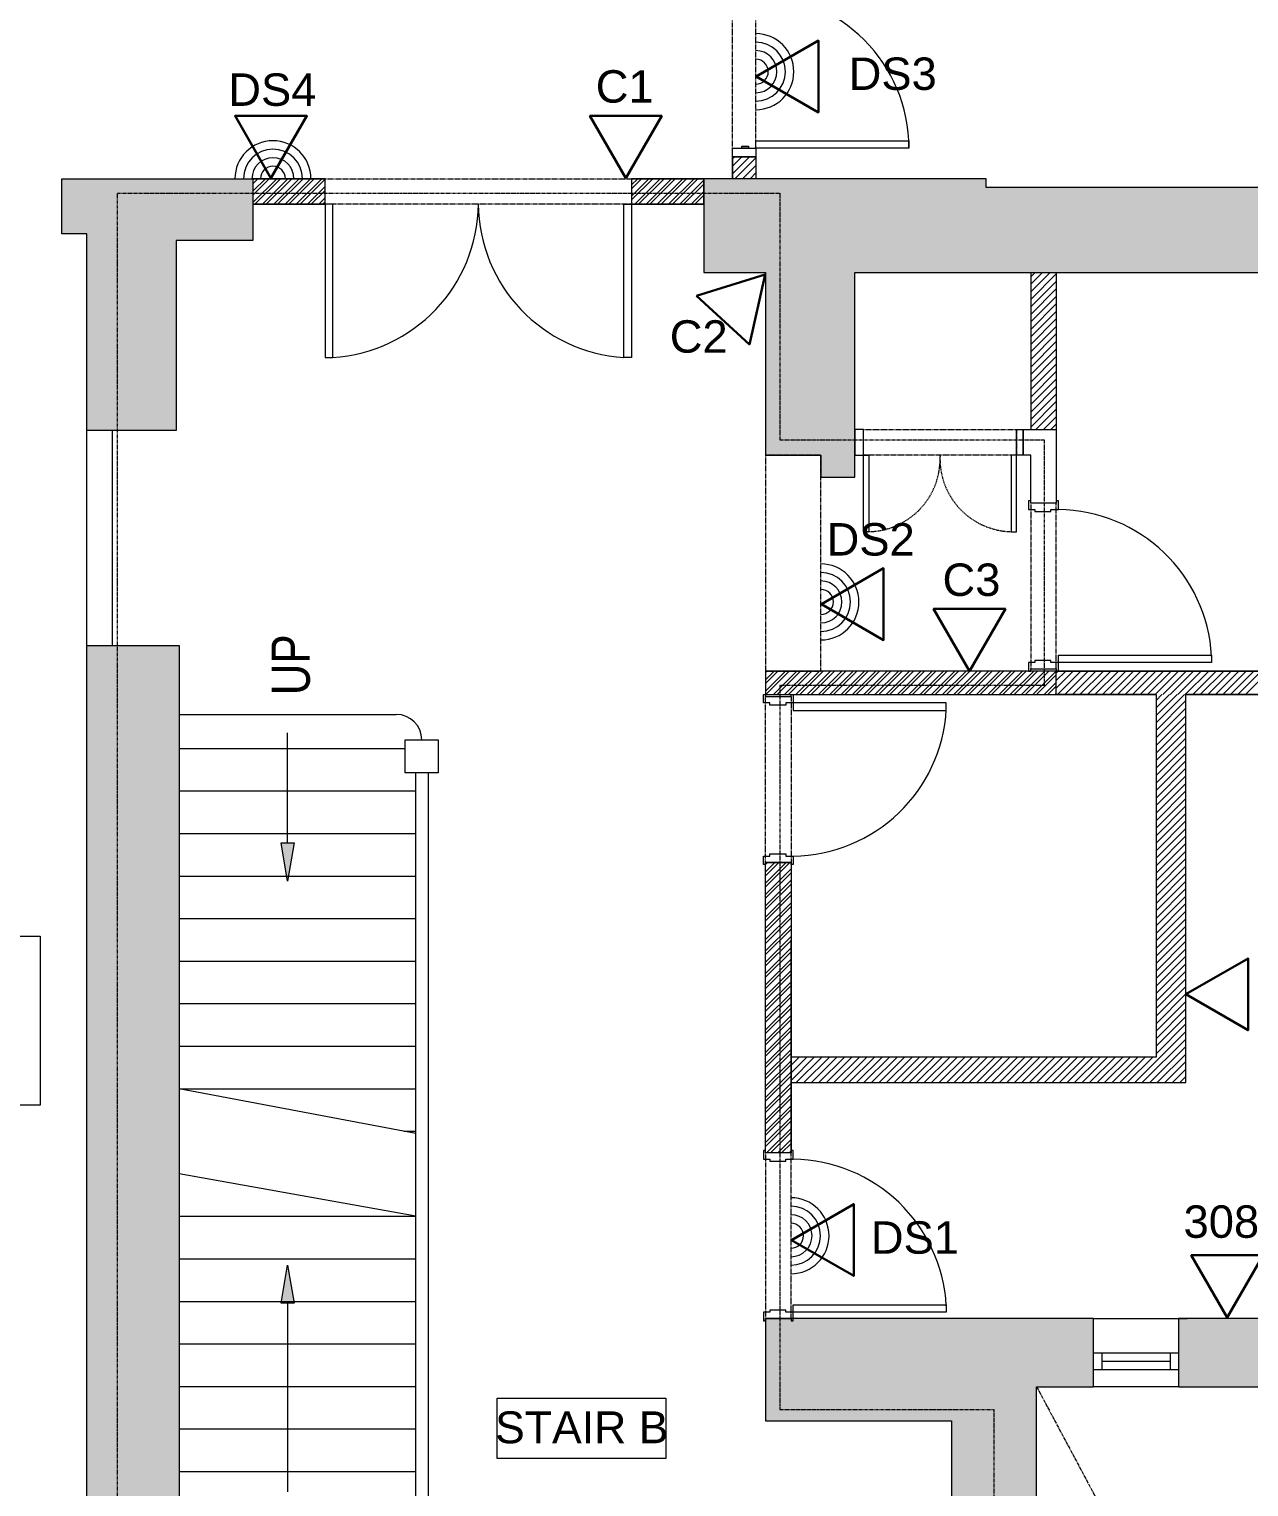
# Model space of a CAD drawing. Header units: inches. Extents: x 891 to 14187, y -1169 to 3232.
# Drawn here: x 12155.4 to 12442.1, y 2496.8 to 2839.5 of the extents above; entities that cross this region are included whole.
import ezdxf

# ---------------------------------------------------------------- set-up
doc = ezdxf.new("R2010")
doc.units = ezdxf.units.IN
doc.header["$MEASUREMENT"] = 0
for name, pattern in [('IMPORT-IMPORT-CENTER2', [1.125, 0.75, -0.125, 0.125, -0.125]), ('IMPORT-IMPORT-HIDDEN2', [0.1875, 0.125, -0.0625]), ('IMPORT-IMPORT-PHANTOM2', [1.25, 0.625, -0.125, 0.125, -0.125, 0.125, -0.125])]:
    doc.linetypes.add(name, pattern=pattern)
for name, color, linetype, lineweight in [('_OPTEC_LAYER', 1, 'Continuous', 30), ('A-ANNO-RM TAG', 7, 'Continuous', 9), ('A-DOOR', 7, 'Continuous', 9), ('A-DOOR-HEAD', 7, 'IMPORT-IMPORT-HIDDEN2', 9), ('A-DOOR-JAMB', 7, 'Continuous', 9), ('A-Grid', 7, 'IMPORT-IMPORT-CENTER2', 9), ('A-Hatch', 7, 'Continuous', 9), ('A-HATCH-1HR', 7, 'Continuous', 9), ('A-HATCH-2 HR', 7, 'Continuous', 9), ('A-RECTORY - NIC', 7, 'Continuous', 9), ('A-STAIR-EX_G', 7, 'Continuous', 9), ('A-STAIR-TAG', 7, 'Continuous', 9), ('A-WALL-INT NEW', 7, 'Continuous', 9), ('EX-EXT-CORE', 7, 'Continuous', 9), ('EX-Windows', 7, 'Continuous', 9), ('MUC-LOW_WALL', 7, 'Continuous', 9), ('SPEAKER', 10, 'Continuous', 20), ('WALL TYPE', 7, 'IMPORT-IMPORT-PHANTOM2', 9)]:
    doc.layers.add(name, color=color, linetype=linetype, lineweight=lineweight)
doc.styles.add('Arial', font='arial.ttf', dxfattribs={"height": 7.623})
doc.styles.add('Arial Narrow_1', font='ARIALN.TTF', dxfattribs={"height": 6.042903})

msp = doc.modelspace()

# ---------------------------------------------------------------- hatches: boundary and pattern name
at = {"layer": 'A-Hatch'}
for points in [[(12349.52, 2734.16), (12349.52, 2782.31), (12633.05, 2782.31), (12633.05, 2768.9), (12666.46, 2768.9), (12666.46, 2840.58), (12644.84, 2840.58), (12644.84, 2802.31), (12380.38, 2802.31), (12380.38, 2804.36), (12313.99, 2804.36), (12313.99, 2782.31), (12328.49, 2782.31), (12328.49, 2739.37), (12341.52, 2739.37), (12341.52, 2734.16)], [(12425.58, 2520.35), (12450.81, 2520.35), (12450.81, 2536.35), (12425.58, 2536.35)]]:
    msp.add_hatch(color=9, dxfattribs=at).paths.add_polyline_path(points)
h = msp.add_hatch(color=9, dxfattribs=at)
h.paths.add_polyline_path([(12168.99, 2399.5), (12190.66, 2399.5), (12190.66, 2694.62), (12168.99, 2694.62)])
h.paths.add_polyline_path([(12168.99, 2745.15), (12189.99, 2745.15), (12189.99, 2789.86), (12207.99, 2789.86), (12207.99, 2804.36), (12163.08, 2804.36), (12163.08, 2791.4), (12168.99, 2791.4)])
h = msp.add_hatch(color=9, dxfattribs=at)
h.paths.add_polyline_path([(12372.22, 2317.13), (12392.22, 2317.13), (12392.22, 2342.69), (12372.22, 2342.69), (12372.22, 2339.68), (12360.22, 2339.68), (12360.22, 2319.68), (12372.22, 2319.68)])
h.paths.add_polyline_path([(12372.22, 2374.69), (12392.22, 2374.69), (12392.22, 2401.69), (12372.22, 2401.69), (12372.22, 2397.69), (12360.22, 2397.69), (12360.22, 2377.69), (12372.22, 2377.69)])
h.paths.add_polyline_path([(12392.22, 2432.57), (12392.22, 2459.21), (12372.22, 2459.21), (12372.22, 2432.57)])
h.paths.add_polyline_path([(12372.22, 2491.21), (12392.22, 2491.21), (12392.22, 2520.35), (12405.58, 2520.35), (12405.58, 2536.35), (12328.49, 2536.35), (12328.49, 2512.35), (12372.22, 2512.35)])
at = {"layer": 'A-RECTORY - NIC'}
for points in [[(12216.18, 2639.23), (12217.68, 2648.23), (12214.68, 2648.23)], [(12214.68, 2539.96), (12217.68, 2539.96), (12216.18, 2548.96)]]:
    msp.add_hatch(color=8, dxfattribs=at).paths.add_polyline_path(points)

# ---------------------------------------------------------------- linework, layer by layer
at = {"layer": '_OPTEC_LAYER', "color": 1, "lineweight": 30}
for points in [[(12326.31, 2828.39), (12340.93, 2819.95), (12340.93, 2836.83)], [(12212.25, 2804.51), (12220.69, 2819.13), (12203.81, 2819.13)], [(12295.66, 2804.51), (12304.1, 2819.13), (12287.22, 2819.13)], [(12312.3, 2776.85), (12324.7, 2765.39), (12328.43, 2781.86)], [(12341.63, 2704.32), (12356.25, 2695.88), (12356.25, 2712.76)], [(12376.46, 2688.58), (12384.9, 2703.2), (12368.02, 2703.2)], [(12427.3, 2612.62), (12441.92, 2604.17), (12441.92, 2621.06)], [(12334.6, 2554.84), (12349.22, 2546.4), (12349.22, 2563.28)], [(12437.02, 2536.62), (12445.46, 2551.24), (12428.58, 2551.24)]]:
    msp.add_lwpolyline(points, close=True, dxfattribs=at)
at = {"layer": 'A-ANNO-RM TAG', "color": 8, "flags": 128}
msp.add_lwpolyline([(12143.81, 2586.56), (12143.81, 2626.24), (12158.03, 2626.24), (12158.03, 2586.56)], close=True, dxfattribs=at)
at = {"layer": 'A-DOOR', "color": 8}
for p, q in [((12224.99, 2798.36), (12224.99, 2762.36)), ((12226.76, 2798.36), (12224.99, 2798.36)), ((12226.76, 2762.36), (12226.76, 2798.36)), ((12295.23, 2762.36), (12295.23, 2798.36)), ((12295.23, 2798.36), (12296.99, 2798.36)), ((12296.99, 2798.36), (12296.99, 2762.36)), ((12224.99, 2762.36), (12226.76, 2762.36)), ((12296.99, 2762.36), (12295.23, 2762.36))]:
    msp.add_line(p, q, dxfattribs=at)
for points in [[(12326.22, 2811.53), (12326.22, 2813.28), (12362.22, 2813.28), (12362.22, 2811.53)], [(12397.34, 2728.6), (12396.84, 2728.6), (12396.84, 2728.1), (12390.84, 2728.1), (12390.84, 2728.6), (12390.34, 2728.6), (12390.34, 2726.6), (12391.84, 2726.6), (12391.84, 2726.09), (12395.59, 2726.09), (12395.59, 2726.6), (12397.34, 2726.6)], [(12390.84, 2689.1), (12396.84, 2689.1), (12396.84, 2688.6), (12397.34, 2688.6), (12397.34, 2690.6), (12395.59, 2690.6), (12395.59, 2691.1), (12391.84, 2691.1), (12391.84, 2690.6), (12390.34, 2690.6), (12390.34, 2688.6), (12390.84, 2688.6)], [(12397.34, 2692.35), (12433.34, 2692.35), (12433.34, 2690.6), (12397.34, 2690.6)], [(12334.99, 2575.85), (12334.49, 2575.85), (12334.49, 2575.35), (12328.49, 2575.35), (12328.49, 2575.85), (12327.99, 2575.85), (12327.99, 2573.85), (12329.49, 2573.85), (12329.49, 2573.34), (12333.24, 2573.34), (12333.24, 2573.85), (12334.99, 2573.85)], [(12334.99, 2539.6), (12370.99, 2539.6), (12370.99, 2537.85), (12334.99, 2537.85)], [(12328.49, 2536.35), (12334.49, 2536.35), (12334.49, 2535.85), (12334.99, 2535.85), (12334.99, 2537.85), (12333.24, 2537.85), (12333.24, 2538.35), (12329.49, 2538.35), (12329.49, 2537.85), (12327.99, 2537.85), (12327.99, 2535.85), (12328.49, 2535.85)]]:
    msp.add_lwpolyline(points, close=True, dxfattribs=at)
at = {"layer": 'A-DOOR', "color": 8, "flags": 128}
for points in [[(12351.52, 2745.37), (12349.52, 2745.37), (12349.52, 2739.37), (12351.52, 2739.37)], [(12387.52, 2745.37), (12389.02, 2745.37), (12389.02, 2739.37), (12387.52, 2739.37)], [(12351.52, 2721.37), (12351.52, 2739.37), (12352.77, 2739.37), (12352.77, 2721.37)], [(12387.52, 2721.37), (12387.52, 2739.37), (12386.27, 2739.37), (12386.27, 2721.37)], [(12328.49, 2682.6), (12334.49, 2682.6), (12334.49, 2683.1), (12334.99, 2683.1), (12334.99, 2681.1), (12333.24, 2681.1), (12333.24, 2680.59), (12329.49, 2680.59), (12329.49, 2681.1), (12327.99, 2681.1), (12327.99, 2683.1), (12328.49, 2683.1)], [(12334.99, 2679.35), (12370.99, 2679.35), (12370.99, 2681.1), (12334.99, 2681.1)], [(12334.99, 2643.1), (12334.49, 2643.1), (12334.49, 2643.6), (12328.49, 2643.6), (12328.49, 2643.1), (12327.99, 2643.1), (12327.99, 2645.1), (12329.49, 2645.1), (12329.49, 2645.6), (12333.24, 2645.6), (12333.24, 2645.1), (12334.99, 2645.1)]]:
    msp.add_lwpolyline(points, close=True, dxfattribs=at)
at = {"layer": 'A-DOOR', "color": 55, "lineweight": 13}
for points in [[(12397.34, 2692.35), (12433.34, 2692.35), (12433.34, 2690.6), (12397.34, 2690.6)], [(12334.99, 2539.6), (12370.99, 2539.6), (12370.99, 2537.85), (12334.99, 2537.85)]]:
    msp.add_lwpolyline(points, close=True, dxfattribs=at)
at = {"layer": 'A-DOOR', "color": 55, "lineweight": 13, "flags": 128}
msp.add_lwpolyline([(12334.99, 2679.35), (12370.99, 2679.35), (12370.99, 2681.1), (12334.99, 2681.1)], close=True, dxfattribs=at)
at = {"layer": 'A-DOOR', "color": 8}
for centre, radius, start, end in [((12326.22, 2811.53), 36, 0, 90), ((12224.62, 2798.68), 36.38, 273.3701, 359.5068), ((12297.37, 2798.68), 36.38, 180.4932, 266.6299), ((12396.9, 2690.1), 36.5, 3.1299, 89.2953), ((12334.54, 2681.59), 36.5, 270.7047, 356.8701), ((12334.54, 2537.35), 36.5, 3.1299, 89.2953)]:
    msp.add_arc(centre, radius, start, end, dxfattribs=at)
at = {"layer": 'A-DOOR', "color": 8, "linetype": 'IMPORT-IMPORT-HIDDEN2'}
for centre, start, end in [((12352.4, 2738.51), 271.2388, 2.8814), ((12386.64, 2738.51), 177.1186, 268.7612)]:
    msp.add_arc(centre, 17.14, start, end, dxfattribs=at)
at = {"layer": 'A-DOOR-HEAD', "color": 8}
for p, q in [((12320.72, 2811.53), (12320.72, 2847.53)), ((12326.22, 2811.53), (12326.22, 2847.53)), ((12224.99, 2804.36), (12296.99, 2804.36)), ((12224.99, 2798.36), (12224.99, 2804.36)), ((12296.99, 2804.36), (12296.99, 2798.36)), ((12296.99, 2798.36), (12224.99, 2798.36)), ((12341.52, 2739.37), (12328.49, 2739.37)), ((12328.49, 2739.37), (12328.49, 2688.6)), ((12341.52, 2688.6), (12341.52, 2739.37)), ((12328.49, 2688.6), (12341.52, 2688.6))]:
    msp.add_line(p, q, dxfattribs=at)
at = {"layer": 'A-DOOR-HEAD', "color": 8, "flags": 128}
for points in [[(12351.52, 2745.37), (12387.52, 2745.37), (12387.52, 2739.37), (12351.52, 2739.37)], [(12328.49, 2643.6), (12328.49, 2682.6), (12334.49, 2682.6), (12334.49, 2643.6)]]:
    msp.add_lwpolyline(points, close=True, dxfattribs=at)
at = {"layer": 'A-DOOR-HEAD', "color": 8}
for points in [[(12390.84, 2728.1), (12390.84, 2689.1), (12396.84, 2689.1), (12396.84, 2728.1)], [(12328.49, 2575.35), (12328.49, 2536.35), (12334.49, 2536.35), (12334.49, 2575.35)]]:
    msp.add_lwpolyline(points, close=True, dxfattribs=at)
at = {"layer": 'A-DOOR-JAMB', "color": 8}
msp.add_lwpolyline([(12320.72, 2809.53), (12320.72, 2811.53), (12326.22, 2811.53), (12326.22, 2809.53), (12320.72, 2809.53), (12326.22, 2809.53)], dxfattribs=at)
msp.add_lwpolyline([(12322.97, 2811.53), (12322.97, 2812.03), (12324.47, 2812.03), (12324.47, 2811.53)], close=True, dxfattribs=at)
at = {"layer": 'A-Grid', "color": 8}
msp.add_line((12392.22, 2520.35), (12498.02, 2322.11), dxfattribs=at)
at = {"layer": 'A-HATCH-1HR', "color": 8}
for p, q in [((12320.72, 2809.07), (12321.19, 2809.53)), ((12320.72, 2807.3), (12322.96, 2809.53)), ((12320.72, 2805.53), (12324.72, 2809.53)), ((12321.32, 2804.36), (12326.22, 2809.27)), ((12323.09, 2804.36), (12326.22, 2807.5)), ((12324.86, 2804.36), (12326.22, 2805.73)), ((12390.84, 2781.31), (12391.85, 2782.31)), ((12390.84, 2779.54), (12393.62, 2782.31)), ((12390.84, 2777.77), (12395.39, 2782.31)), ((12390.84, 2776), (12396.84, 2782)), ((12390.84, 2774.23), (12396.84, 2780.23)), ((12390.84, 2772.47), (12396.84, 2778.47)), ((12390.84, 2770.7), (12396.84, 2776.7)), ((12390.84, 2768.93), (12396.84, 2774.93)), ((12390.84, 2767.16), (12396.84, 2773.16)), ((12390.84, 2765.4), (12396.84, 2771.4)), ((12390.84, 2763.63), (12396.84, 2769.63)), ((12390.84, 2761.86), (12396.84, 2767.86)), ((12390.84, 2760.09), (12396.84, 2766.09)), ((12390.84, 2758.32), (12396.84, 2764.32)), ((12390.84, 2756.56), (12396.84, 2762.56)), ((12390.84, 2754.79), (12396.84, 2760.79)), ((12390.84, 2753.02), (12396.84, 2759.02)), ((12390.84, 2751.25), (12396.84, 2757.25)), ((12390.84, 2749.49), (12396.84, 2755.49)), ((12390.84, 2747.72), (12396.84, 2753.72)), ((12390.84, 2745.95), (12396.84, 2751.95)), ((12392.04, 2745.37), (12396.84, 2750.18)), ((12393.8, 2745.37), (12396.84, 2748.41)), ((12395.57, 2745.37), (12396.84, 2746.65)), ((12396.84, 2688.14), (12397.3, 2688.6)), ((12396.84, 2686.37), (12399.07, 2688.6)), ((12396.84, 2684.6), (12400.84, 2688.6)), ((12397.11, 2683.1), (12402.61, 2688.6)), ((12398.87, 2683.1), (12404.37, 2688.6)), ((12400.64, 2683.1), (12406.14, 2688.6)), ((12402.41, 2683.1), (12407.91, 2688.6)), ((12404.18, 2683.1), (12409.68, 2688.6)), ((12405.94, 2683.1), (12411.44, 2688.6)), ((12407.71, 2683.1), (12413.21, 2688.6)), ((12409.48, 2683.1), (12414.98, 2688.6)), ((12411.25, 2683.1), (12416.75, 2688.6)), ((12413.02, 2683.1), (12418.52, 2688.6)), ((12414.78, 2683.1), (12420.28, 2688.6)), ((12416.55, 2683.1), (12422.05, 2688.6)), ((12418.32, 2683.1), (12423.82, 2688.6)), ((12420.09, 2683.1), (12425.59, 2688.6)), ((12421.85, 2683.1), (12427.35, 2688.6)), ((12423.62, 2683.1), (12429.12, 2688.6)), ((12425.39, 2683.1), (12430.89, 2688.6)), ((12427.16, 2683.1), (12432.66, 2688.6)), ((12428.93, 2683.1), (12434.43, 2688.6)), ((12430.69, 2683.1), (12436.19, 2688.6)), ((12432.46, 2683.1), (12437.96, 2688.6)), ((12434.23, 2683.1), (12439.73, 2688.6)), ((12436, 2683.1), (12441.5, 2688.6)), ((12437.76, 2683.1), (12443.26, 2688.6)), ((12439.53, 2683.1), (12445.03, 2688.6)), ((12441.3, 2683.1), (12446.8, 2688.6)), ((12420.3, 2681.72), (12421.68, 2683.1)), ((12420.3, 2679.95), (12423.45, 2683.1)), ((12420.3, 2678.18), (12425.22, 2683.1)), ((12420.3, 2676.41), (12426.98, 2683.1)), ((12420.3, 2674.65), (12427.3, 2681.65)), ((12420.3, 2672.88), (12427.3, 2679.88)), ((12420.3, 2671.11), (12427.3, 2678.11)), ((12420.3, 2669.34), (12427.3, 2676.34)), ((12420.3, 2667.57), (12427.3, 2674.57)), ((12420.3, 2665.81), (12427.3, 2672.81)), ((12420.3, 2664.04), (12427.3, 2671.04)), ((12420.3, 2662.27), (12427.3, 2669.27)), ((12420.3, 2660.5), (12427.3, 2667.5)), ((12420.3, 2658.74), (12427.3, 2665.74)), ((12420.3, 2656.97), (12427.3, 2663.97)), ((12420.3, 2655.2), (12427.3, 2662.2)), ((12420.3, 2653.43), (12427.3, 2660.43)), ((12420.3, 2651.66), (12427.3, 2658.66)), ((12420.3, 2649.9), (12427.3, 2656.9)), ((12420.3, 2648.13), (12427.3, 2655.13)), ((12420.3, 2646.36), (12427.3, 2653.36)), ((12420.3, 2644.59), (12427.3, 2651.59)), ((12420.3, 2642.83), (12427.3, 2649.83)), ((12420.3, 2641.06), (12427.3, 2648.06)), ((12420.3, 2639.29), (12427.3, 2646.29)), ((12420.3, 2637.52), (12427.3, 2644.52)), ((12420.3, 2635.75), (12427.3, 2642.75)), ((12420.3, 2633.99), (12427.3, 2640.99)), ((12420.3, 2632.22), (12427.3, 2639.22)), ((12420.3, 2630.45), (12427.3, 2637.45)), ((12420.3, 2628.68), (12427.3, 2635.68)), ((12420.3, 2626.92), (12427.3, 2633.92)), ((12420.3, 2625.15), (12427.3, 2632.15)), ((12420.3, 2623.38), (12427.3, 2630.38)), ((12420.3, 2621.61), (12427.3, 2628.61)), ((12420.3, 2619.84), (12427.3, 2626.84)), ((12420.3, 2618.08), (12427.3, 2625.08)), ((12420.3, 2616.31), (12427.3, 2623.31)), ((12420.3, 2614.54), (12427.3, 2621.54)), ((12420.3, 2612.77), (12427.3, 2619.77)), ((12420.3, 2611.01), (12427.3, 2618.01)), ((12420.3, 2609.24), (12427.3, 2616.24)), ((12420.3, 2607.47), (12427.3, 2614.47)), ((12420.3, 2605.7), (12427.3, 2612.7)), ((12420.3, 2603.93), (12427.3, 2610.93)), ((12420.3, 2602.17), (12427.3, 2609.17)), ((12420.3, 2600.4), (12427.3, 2607.4)), ((12420.3, 2598.63), (12427.3, 2605.63)), ((12415.28, 2591.85), (12427.3, 2603.86)), ((12417.05, 2591.85), (12427.3, 2602.1)), ((12334.49, 2597.68), (12334.66, 2597.85)), ((12334.49, 2595.91), (12336.43, 2597.85)), ((12334.49, 2594.14), (12338.2, 2597.85)), ((12334.49, 2592.37), (12339.97, 2597.85)), ((12335.73, 2591.85), (12341.73, 2597.85)), ((12337.5, 2591.85), (12343.5, 2597.85)), ((12339.27, 2591.85), (12345.27, 2597.85)), ((12341.04, 2591.85), (12347.04, 2597.85)), ((12342.81, 2591.85), (12348.81, 2597.85)), ((12344.57, 2591.85), (12350.57, 2597.85)), ((12346.34, 2591.85), (12352.34, 2597.85)), ((12348.11, 2591.85), (12354.11, 2597.85)), ((12349.88, 2591.85), (12355.88, 2597.85)), ((12351.64, 2591.85), (12357.64, 2597.85)), ((12353.41, 2591.85), (12359.41, 2597.85)), ((12355.18, 2591.85), (12361.18, 2597.85)), ((12356.95, 2591.85), (12362.95, 2597.85)), ((12358.72, 2591.85), (12364.72, 2597.85)), ((12360.48, 2591.85), (12366.48, 2597.85)), ((12362.25, 2591.85), (12368.25, 2597.85)), ((12364.02, 2591.85), (12370.02, 2597.85)), ((12365.79, 2591.85), (12371.79, 2597.85)), ((12367.55, 2591.85), (12373.55, 2597.85)), ((12369.32, 2591.85), (12375.32, 2597.85)), ((12371.09, 2591.85), (12377.09, 2597.85)), ((12372.86, 2591.85), (12378.86, 2597.85)), ((12374.63, 2591.85), (12380.63, 2597.85)), ((12376.39, 2591.85), (12382.39, 2597.85)), ((12378.16, 2591.85), (12384.16, 2597.85)), ((12379.93, 2591.85), (12385.93, 2597.85)), ((12381.7, 2591.85), (12387.7, 2597.85)), ((12383.46, 2591.85), (12389.46, 2597.85)), ((12385.23, 2591.85), (12391.23, 2597.85)), ((12387, 2591.85), (12393, 2597.85)), ((12388.77, 2591.85), (12394.77, 2597.85)), ((12390.54, 2591.85), (12396.54, 2597.85)), ((12392.3, 2591.85), (12398.3, 2597.85)), ((12394.07, 2591.85), (12400.07, 2597.85)), ((12395.84, 2591.85), (12401.84, 2597.85)), ((12397.61, 2591.85), (12403.61, 2597.85)), ((12399.37, 2591.85), (12405.37, 2597.85)), ((12401.14, 2591.85), (12407.14, 2597.85)), ((12402.91, 2591.85), (12408.91, 2597.85)), ((12404.68, 2591.85), (12410.68, 2597.85)), ((12406.45, 2591.85), (12412.45, 2597.85)), ((12408.21, 2591.85), (12414.21, 2597.85)), ((12409.98, 2591.85), (12415.98, 2597.85)), ((12411.75, 2591.85), (12417.75, 2597.85)), ((12413.52, 2591.85), (12419.52, 2597.85)), ((12418.82, 2591.85), (12427.3, 2600.33)), ((12420.59, 2591.85), (12427.3, 2598.56)), ((12422.36, 2591.85), (12427.3, 2596.79)), ((12424.12, 2591.85), (12427.3, 2595.03)), ((12425.89, 2591.85), (12427.3, 2593.26))]:
    msp.add_line(p, q, dxfattribs=at)
at = {"layer": 'A-HATCH-2 HR', "color": 8}
for p, q in [((12207.99, 2804.06), (12208.3, 2804.36)), ((12207.99, 2801.41), (12210.95, 2804.36)), ((12207.99, 2798.76), (12213.6, 2804.36)), ((12207.99, 2803.18), (12209.18, 2804.36)), ((12207.99, 2800.52), (12211.83, 2804.36)), ((12208.48, 2798.36), (12214.48, 2804.36)), ((12210.25, 2798.36), (12216.25, 2804.36)), ((12211.14, 2798.36), (12217.14, 2804.36)), ((12212.9, 2798.36), (12218.9, 2804.36)), ((12213.79, 2798.36), (12219.79, 2804.36)), ((12215.56, 2798.36), (12221.56, 2804.36)), ((12216.44, 2798.36), (12222.44, 2804.36)), ((12218.21, 2798.36), (12224.21, 2804.36)), ((12219.09, 2798.36), (12224.99, 2804.27)), ((12296.99, 2802.9), (12298.45, 2804.36)), ((12296.99, 2800.25), (12301.1, 2804.36)), ((12296.99, 2802.02), (12299.34, 2804.36)), ((12296.99, 2799.37), (12301.99, 2804.36)), ((12297.76, 2798.36), (12303.76, 2804.36)), ((12298.64, 2798.36), (12304.64, 2804.36)), ((12300.41, 2798.36), (12306.41, 2804.36)), ((12301.29, 2798.36), (12307.29, 2804.36)), ((12303.06, 2798.36), (12309.06, 2804.36)), ((12303.94, 2798.36), (12309.94, 2804.36)), ((12305.71, 2798.36), (12311.71, 2804.36)), ((12306.6, 2798.36), (12312.6, 2804.36)), ((12308.36, 2798.36), (12313.99, 2803.99)), ((12220.86, 2798.36), (12224.99, 2802.5)), ((12221.74, 2798.36), (12224.99, 2801.61)), ((12309.25, 2798.36), (12313.99, 2803.11)), ((12311.01, 2798.36), (12313.99, 2801.34)), ((12311.9, 2798.36), (12313.99, 2800.46)), ((12223.51, 2798.36), (12224.99, 2799.85)), ((12224.39, 2798.36), (12224.99, 2798.96)), ((12313.67, 2798.36), (12313.99, 2798.69)), ((12328.49, 2686.54), (12330.55, 2688.6)), ((12328.49, 2683.89), (12333.2, 2688.6)), ((12328.49, 2688.31), (12328.78, 2688.6)), ((12328.49, 2685.66), (12331.43, 2688.6)), ((12328.58, 2683.1), (12334.08, 2688.6)), ((12330.35, 2683.1), (12335.85, 2688.6)), ((12331.24, 2683.1), (12336.74, 2688.6)), ((12333, 2683.1), (12338.5, 2688.6)), ((12333.89, 2683.1), (12339.39, 2688.6)), ((12335.66, 2683.1), (12341.16, 2688.6)), ((12336.54, 2683.1), (12342.04, 2688.6)), ((12338.31, 2683.1), (12343.81, 2688.6)), ((12339.19, 2683.1), (12344.69, 2688.6)), ((12340.96, 2683.1), (12346.46, 2688.6)), ((12341.84, 2683.1), (12347.34, 2688.6)), ((12343.61, 2683.1), (12349.11, 2688.6)), ((12344.49, 2683.1), (12349.99, 2688.6)), ((12346.26, 2683.1), (12351.76, 2688.6)), ((12347.15, 2683.1), (12352.65, 2688.6)), ((12348.91, 2683.1), (12354.41, 2688.6)), ((12349.8, 2683.1), (12355.3, 2688.6)), ((12351.57, 2683.1), (12357.07, 2688.6)), ((12352.45, 2683.1), (12357.95, 2688.6)), ((12354.22, 2683.1), (12359.72, 2688.6)), ((12355.1, 2683.1), (12360.6, 2688.6)), ((12356.87, 2683.1), (12362.37, 2688.6)), ((12357.75, 2683.1), (12363.25, 2688.6)), ((12359.52, 2683.1), (12365.02, 2688.6)), ((12360.4, 2683.1), (12365.9, 2688.6)), ((12362.17, 2683.1), (12367.67, 2688.6)), ((12363.06, 2683.1), (12368.56, 2688.6)), ((12364.82, 2683.1), (12370.32, 2688.6)), ((12365.71, 2683.1), (12371.21, 2688.6)), ((12367.48, 2683.1), (12372.98, 2688.6)), ((12368.36, 2683.1), (12373.86, 2688.6)), ((12370.13, 2683.1), (12375.63, 2688.6)), ((12371.01, 2683.1), (12376.51, 2688.6)), ((12372.78, 2683.1), (12378.28, 2688.6)), ((12373.66, 2683.1), (12379.16, 2688.6)), ((12375.43, 2683.1), (12380.93, 2688.6)), ((12376.31, 2683.1), (12381.81, 2688.6)), ((12378.08, 2683.1), (12383.58, 2688.6)), ((12378.97, 2683.1), (12384.47, 2688.6)), ((12380.73, 2683.1), (12386.23, 2688.6)), ((12381.62, 2683.1), (12387.12, 2688.6)), ((12383.39, 2683.1), (12388.89, 2688.6)), ((12384.27, 2683.1), (12389.77, 2688.6)), ((12386.04, 2683.1), (12391.54, 2688.6)), ((12386.92, 2683.1), (12392.42, 2688.6)), ((12388.69, 2683.1), (12394.19, 2688.6)), ((12389.57, 2683.1), (12395.07, 2688.6)), ((12391.34, 2683.1), (12396.84, 2688.6)), ((12392.22, 2683.1), (12396.84, 2687.72)), ((12393.99, 2683.1), (12396.84, 2685.95)), ((12394.88, 2683.1), (12396.84, 2685.06)), ((12396.64, 2683.1), (12396.84, 2683.3)), ((12328.49, 2641.38), (12330.71, 2643.6)), ((12328.49, 2638.73), (12333.36, 2643.6)), ((12328.49, 2643.15), (12328.94, 2643.6)), ((12328.49, 2640.49), (12331.59, 2643.6)), ((12328.49, 2637.84), (12334.25, 2643.6)), ((12328.49, 2636.08), (12334.49, 2642.08)), ((12328.49, 2635.19), (12334.49, 2641.19)), ((12328.49, 2633.42), (12334.49, 2639.42)), ((12328.49, 2632.54), (12334.49, 2638.54)), ((12328.49, 2630.77), (12334.49, 2636.77)), ((12328.49, 2629.89), (12334.49, 2635.89)), ((12328.49, 2628.12), (12334.49, 2634.12)), ((12328.49, 2627.24), (12334.49, 2633.24)), ((12328.49, 2625.47), (12334.49, 2631.47)), ((12328.49, 2624.58), (12334.49, 2630.58)), ((12328.49, 2622.82), (12334.49, 2628.82)), ((12328.49, 2621.93), (12334.49, 2627.93)), ((12328.49, 2620.17), (12334.49, 2626.17)), ((12328.49, 2619.28), (12334.49, 2625.28)), ((12328.49, 2617.51), (12334.49, 2623.51)), ((12328.49, 2616.63), (12334.49, 2622.63)), ((12328.49, 2614.86), (12334.49, 2620.86)), ((12328.49, 2613.98), (12334.49, 2619.98)), ((12328.49, 2612.21), (12334.49, 2618.21)), ((12328.49, 2611.33), (12334.49, 2617.33)), ((12328.49, 2609.56), (12334.49, 2615.56)), ((12328.49, 2608.67), (12334.49, 2614.67)), ((12328.49, 2606.91), (12334.49, 2612.91)), ((12328.49, 2606.02), (12334.49, 2612.02)), ((12328.49, 2604.26), (12334.49, 2610.26)), ((12328.49, 2603.37), (12334.49, 2609.37)), ((12328.49, 2601.6), (12334.49, 2607.6)), ((12328.49, 2600.72), (12334.49, 2606.72)), ((12328.49, 2598.95), (12334.49, 2604.95)), ((12328.49, 2598.07), (12334.49, 2604.07)), ((12328.49, 2596.3), (12334.49, 2602.3)), ((12328.49, 2595.42), (12334.49, 2601.42)), ((12328.49, 2593.65), (12334.49, 2599.65)), ((12328.49, 2592.76), (12334.49, 2598.76)), ((12328.49, 2591), (12334.49, 2597)), ((12328.49, 2590.11), (12334.49, 2596.11)), ((12328.49, 2588.35), (12334.49, 2594.35)), ((12328.49, 2587.46), (12334.49, 2593.46)), ((12328.49, 2585.69), (12334.49, 2591.69)), ((12328.49, 2584.81), (12334.49, 2590.81)), ((12328.49, 2583.04), (12334.49, 2589.04)), ((12328.49, 2582.16), (12334.49, 2588.16)), ((12328.49, 2580.39), (12334.49, 2586.39)), ((12328.49, 2579.51), (12334.49, 2585.51)), ((12328.49, 2577.74), (12334.49, 2583.74)), ((12328.49, 2576.85), (12334.49, 2582.85)), ((12328.75, 2575.35), (12334.49, 2581.09)), ((12329.64, 2575.35), (12334.49, 2580.2)), ((12331.4, 2575.35), (12334.49, 2578.44)), ((12332.29, 2575.35), (12334.49, 2577.55)), ((12334.06, 2575.35), (12334.49, 2575.78))]:
    msp.add_line(p, q, dxfattribs=at)
at = {"layer": 'A-RECTORY - NIC', "color": 8}
for p, q in [((12216.18, 2665.11), (12216.18, 2674.11)), ((12216.18, 2648.23), (12216.18, 2665.11)), ((12216.18, 2639.23), (12214.68, 2648.23)), ((12214.68, 2648.23), (12217.68, 2648.23)), ((12217.68, 2648.23), (12216.18, 2639.23)), ((12214.68, 2539.96), (12216.18, 2548.96)), ((12216.18, 2548.96), (12217.68, 2539.96)), ((12217.68, 2539.96), (12214.68, 2539.96)), ((12216.18, 2539.96), (12216.18, 2504.6)), ((12216.18, 2504.6), (12216.18, 2495.6))]:
    msp.add_line(p, q, dxfattribs=at)
at = {"layer": 'A-STAIR-EX_G', "color": 8}
for p, q in [((12190.66, 2678.42), (12241.7, 2678.42)), ((12190.66, 2670.42), (12243.82, 2670.42)), ((12243.82, 2672.42), (12251.58, 2672.42)), ((12243.82, 2664.66), (12243.82, 2672.42)), ((12251.58, 2672.42), (12251.58, 2664.66)), ((12251.58, 2664.66), (12243.82, 2664.66)), ((12246.31, 2490.42), (12246.31, 2664.66)), ((12249.31, 2490.42), (12249.31, 2664.66)), ((12190.66, 2660.42), (12246.31, 2660.42)), ((12190.66, 2650.42), (12246.31, 2650.42)), ((12190.66, 2640.42), (12246.31, 2640.42)), ((12190.66, 2630.42), (12246.31, 2630.42)), ((12190.66, 2620.42), (12246.31, 2620.42)), ((12190.66, 2610.42), (12246.31, 2610.42)), ((12190.66, 2600.42), (12246.31, 2600.42)), ((12246.31, 2579.88), (12190.66, 2590.42)), ((12190.66, 2590.42), (12246.31, 2590.42)), ((12243.47, 2580.42), (12246.31, 2580.42)), ((12246.31, 2560.42), (12190.66, 2570.42)), ((12190.66, 2560.42), (12246.31, 2560.42)), ((12190.66, 2550.42), (12246.31, 2550.42)), ((12190.66, 2540.42), (12246.31, 2540.42)), ((12190.66, 2530.42), (12246.31, 2530.42)), ((12190.66, 2520.42), (12246.31, 2520.42)), ((12190.66, 2510.42), (12246.31, 2510.42)), ((12190.66, 2500.42), (12246.31, 2500.42))]:
    msp.add_line(p, q, dxfattribs=at)
msp.add_arc((12241.7, 2672.42), 6, 0, 90, dxfattribs=at)
at = {"layer": 'A-STAIR-TAG', "color": 8, "flags": 128}
msp.add_lwpolyline([(12265.42, 2517.68), (12305.1, 2517.68), (12305.1, 2503.46), (12265.42, 2503.46)], close=True, dxfattribs=at)
at = {"layer": 'A-WALL-INT NEW', "color": 8}
for p, q in [((12320.72, 2809.53), (12320.72, 2804.36)), ((12320.72, 2804.36), (12320.72, 2809.53)), ((12320.72, 2809.53), (12326.22, 2809.53)), ((12326.22, 2809.53), (12326.22, 2804.36)), ((12326.22, 2809.53), (12326.22, 2804.36)), ((12224.99, 2804.36), (12207.99, 2804.36)), ((12207.99, 2804.36), (12224.99, 2804.36)), ((12207.99, 2804.36), (12207.99, 2798.36)), ((12224.99, 2798.36), (12224.99, 2804.36)), ((12313.99, 2804.36), (12296.99, 2804.36)), ((12296.99, 2804.36), (12313.99, 2804.36)), ((12296.99, 2804.36), (12296.99, 2798.36)), ((12313.99, 2798.36), (12313.99, 2804.36)), ((12326.22, 2804.36), (12320.72, 2804.36)), ((12207.99, 2798.36), (12224.99, 2798.36)), ((12224.99, 2798.36), (12207.99, 2798.36)), ((12296.99, 2798.36), (12313.99, 2798.36)), ((12313.99, 2798.36), (12296.99, 2798.36)), ((12390.84, 2782.31), (12390.84, 2745.37)), ((12396.84, 2782.31), (12396.84, 2728.1)), ((12389.02, 2739.37), (12389.02, 2745.37)), ((12389.02, 2745.37), (12396.84, 2745.37)), ((12390.84, 2739.37), (12389.02, 2739.37)), ((12390.84, 2728.1), (12390.84, 2739.37)), ((12396.84, 2728.1), (12390.84, 2728.1)), ((12644.84, 2688.6), (12328.49, 2688.6)), ((12328.49, 2688.6), (12328.49, 2682.6)), ((12396.84, 2683.1), (12396.84, 2688.6)), ((12396.84, 2688.6), (12644.84, 2688.6)), ((12328.49, 2683.1), (12420.3, 2683.1)), ((12420.3, 2683.1), (12396.84, 2683.1)), ((12420.3, 2683.1), (12420.3, 2597.85)), ((12427.3, 2591.85), (12427.3, 2683.1)), ((12427.3, 2683.1), (12644.84, 2683.1)), ((12644.84, 2683.1), (12427.3, 2683.1)), ((12334.49, 2677.87), (12334.49, 2677.37)), ((12328.49, 2575.35), (12328.49, 2643.6)), ((12328.49, 2643.6), (12334.49, 2643.6)), ((12334.49, 2643.6), (12334.49, 2575.35)), ((12334.49, 2575.35), (12334.49, 2625.42)), ((12420.3, 2597.85), (12334.49, 2597.85)), ((12334.49, 2591.85), (12427.3, 2591.85)), ((12334.49, 2575.35), (12328.49, 2575.35))]:
    msp.add_line(p, q, dxfattribs=at)
at = {"layer": 'EX-EXT-CORE', "color": 8}
msp.add_line((12174.99, 2694.62), (12174.99, 2745.15), dxfattribs=at)
at = {"layer": 'EX-EXT-CORE', "color": 8, "flags": 128}
for points in [[(12666.46, 2708.9), (12666.46, 2840.58), (12644.84, 2840.58), (12644.84, 2802.31), (12380.38, 2802.31), (12380.38, 2804.36), (12322.23, 2804.36), (12313.99, 2804.36), (12313.99, 2782.31), (12328.49, 2782.31), (12328.49, 2771.36), (12328.49, 2739.37), (12341.52, 2739.37), (12341.52, 2734.16), (12349.52, 2734.16), (12349.52, 2782.31), (12633.05, 2782.31), (12633.05, 2768.9), (12666.46, 2768.9)], [(12168.99, 2694.62), (12190.66, 2694.62), (12190.66, 2399.5), (12168.99, 2399.5), (12168.99, 2791.4), (12163.08, 2791.4), (12163.08, 2804.36), (12207.99, 2804.36), (12207.99, 2789.86), (12189.99, 2789.86), (12189.99, 2745.15), (12168.99, 2745.15)], [(12425.58, 2536.35), (12425.58, 2520.35), (12450.81, 2520.35), (12450.81, 2536.35), (12425.58, 2536.35), (12427.58, 2536.35)]]:
    msp.add_lwpolyline(points, dxfattribs=at)
msp.add_lwpolyline([(12372.22, 2512.35), (12372.22, 2491.21), (12392.22, 2491.21), (12392.22, 2520.35), (12405.58, 2520.35), (12405.58, 2536.35), (12328.49, 2536.35), (12328.49, 2512.35)], close=True, dxfattribs=at)
at = {"layer": 'EX-Windows', "color": 8}
for p, q in [((12405.58, 2536.35), (12425.58, 2536.35)), ((12405.58, 2528.35), (12425.58, 2528.35)), ((12405.58, 2524.35), (12405.58, 2528.35)), ((12407.58, 2528.35), (12407.58, 2524.35)), ((12407.58, 2526.35), (12423.58, 2526.35)), ((12423.58, 2528.35), (12423.58, 2524.35)), ((12425.58, 2528.35), (12425.58, 2524.35)), ((12425.58, 2524.35), (12405.58, 2524.35)), ((12425.58, 2520.35), (12405.58, 2520.35))]:
    msp.add_line(p, q, dxfattribs=at)
at = {"layer": 'MUC-LOW_WALL', "color": 8}
for p, q in [((12405.58, 2536.35), (12425.58, 2536.35)), ((12425.58, 2520.35), (12405.58, 2520.35))]:
    msp.add_line(p, q, dxfattribs=at)
at = {"layer": 'SPEAKER', "color": 3}
for centre, radius, start, end in [((12326.22, 2829.53), 8.94, 270, 90), ((12326.22, 2829.53), 6.94, 270, 90), ((12326.22, 2829.53), 4.94, 270, 90), ((12326.22, 2829.53), 2.93, 270, 90), ((12212.72, 2804.36), 8.94, 0, 180), ((12212.72, 2804.36), 6.94, 0, 180), ((12212.72, 2804.36), 4.94, 0, 180), ((12212.72, 2804.36), 2.93, 0, 180), ((12341.52, 2704.86), 8.94, 270, 90), ((12341.52, 2704.86), 6.94, 270, 90), ((12341.52, 2704.86), 4.94, 270, 90), ((12341.52, 2704.86), 2.93, 270, 90), ((12334.49, 2555.85), 8.94, 270, 90), ((12334.49, 2555.85), 6.94, 270, 90), ((12334.49, 2555.85), 4.94, 270, 90), ((12334.49, 2555.85), 2.93, 270, 90)]:
    msp.add_arc(centre, radius, start, end, dxfattribs=at)
at = {"layer": 'WALL TYPE', "color": 8}
for p, q in [((12176.18, 2432.36), (12176.18, 2801)), ((12176.18, 2801), (12331.85, 2801)), ((12331.85, 2801), (12331.85, 2742.99)), ((12331.85, 2742.99), (12393.96, 2742.99)), ((12393.96, 2742.99), (12393.96, 2685.19)), ((12331.85, 2685.19), (12331.85, 2515.03)), ((12393.96, 2685.19), (12331.85, 2685.19)), ((12331.85, 2515.03), (12382.17, 2515.03)), ((12382.17, 2515.03), (12382.17, 2432.36))]:
    msp.add_line(p, q, dxfattribs=at)

# ---------------------------------------------------------------- texts
at = {"layer": '_OPTEC_LAYER', "color": 1, "char_height": 7.623, "attachment_point": 1, "style": 'Arial'}
for s, heights, insert in [('DS3', [0.748], (12348.04, 2832.86)), ('DS4', [0.748], (12202.23, 2829.12)), ('C1', [0.408], (12288.59, 2829.87)), ('C2', [0.408], (12305.99, 2771.08)), ('DS2', [0.748], (12342.86, 2723.39)), ('C3', [0.748], (12370.1, 2713.89)), ('308-4', [0.748], (12426.76, 2562.98)), ('DS1', [0.748], (12353.26, 2559.24))]:
    msp.add_mtext_dynamic_manual_height_columns(s, width=5.9059, gutter_width=1, heights=heights, dxfattribs=dict(at, insert=insert))
at = {"layer": 'A-RECTORY - NIC', "style": 'Arial Narrow_1'}
msp.add_text('UP', height=9, rotation=90, dxfattribs=at).set_placement((12221.39, 2682.92))
at = {"layer": 'A-STAIR-TAG', "style": 'Arial'}
msp.add_text('STAIR B', height=7.5, dxfattribs=at).set_placement((12264.93, 2507.05))

doc.saveas('drawing.dxf')
